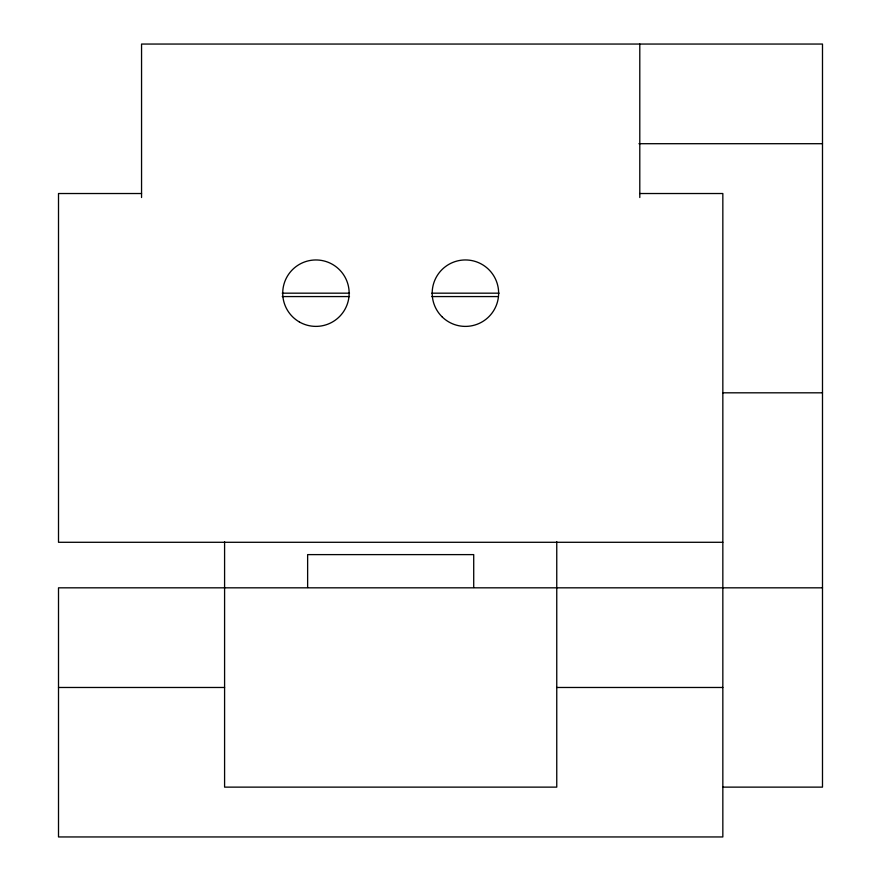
<?xml version="1.0" encoding="UTF-8"?>
<svg xmlns="http://www.w3.org/2000/svg" width="881" height="881" viewBox="0 0 881 881"><rect width="100%" height="100%" fill="white"/><g stroke="black" fill="none" stroke-linecap="round" stroke-linejoin="round"><path stroke-width="1.32" d="M638.945 143.702L822.491 143.702M141.555 193.523L58.509 193.523L58.509 542.289L722.838 542.289M639.793 193.523L722.838 193.523L722.838 836.95L58.509 836.95L58.509 587.825L822.491 587.825M282.239 293.175L349.504 293.175M431.855 293.175L499.109 293.175M282.239 296.567L349.504 296.567M431.855 296.567L497.732 296.567M722.838 392.816L822.491 392.816M58.509 687.477L224.589 687.477M556.759 687.477L722.838 687.477M722.838 787.129L822.491 787.129L822.491 44.05L141.555 44.05L141.555 197.52M639.793 44.05L639.793 197.52M556.759 541.727L556.759 787.129L224.589 787.129L224.589 541.727M473.714 587.484L473.714 554.612L307.634 554.612L307.634 587.484M299.331 321.939A33.214 33.214 0 0 0 349.151 293.175A33.214 33.214 0 0 0 299.331 264.41A33.214 33.214 0 0 0 299.331 321.939M441.921 316.664A33.214 33.214 0 0 0 497.501 301.765A33.214 33.214 0 0 0 456.821 261.084A33.214 33.214 0 0 0 441.921 316.664"/></g></svg>
